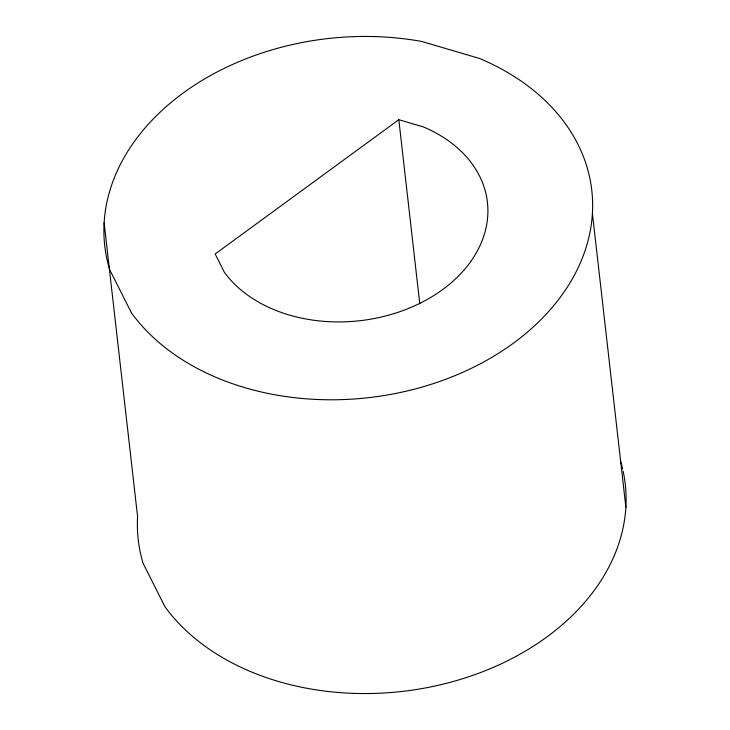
<?xml version="1.0" encoding="UTF-8"?>
<svg xmlns="http://www.w3.org/2000/svg" width="730" height="730" viewBox="0 0 730 730"><rect width="100%" height="100%" fill="white"/><g stroke="black" fill="none" stroke-linecap="round" stroke-linejoin="round"><path stroke-width="1.09" d="M398.817 119.693L215.168 253.985L224.402 272.327A140.05 103.258 -6.5 0 0 442.608 289.591A140.05 103.258 -6.5 0 0 423.291 126.892L398.817 119.693L419.796 303.872M592.404 213.406L625.875 507.186M104.125 222.814L137.596 516.594A245.088 180.702 -6.5 0 0 143.153 563.441L164.98 606.776A245.088 180.702 -6.5 0 0 458.157 680.086A245.088 180.702 -6.5 0 0 623.137 471.242M620.317 460.338A245.088 180.702 -6.5 0 1 622.644 469.034M479.564 58.473L421.739 41.473A245.088 180.702 -6.5 0 0 109.683 269.662L131.5 312.988A245.088 180.702 -6.5 0 0 513.363 343.2A245.088 180.702 -6.5 0 0 479.564 58.473"/></g></svg>
